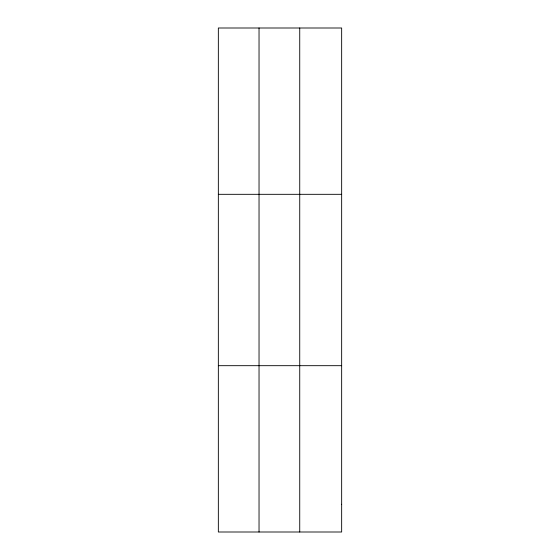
<?xml version="1.0" encoding="UTF-8"?>
<svg xmlns="http://www.w3.org/2000/svg" width="560" height="560" viewBox="0 0 560 560"><rect width="100%" height="100%" fill="white"/><g stroke="black" fill="none" stroke-linecap="round" stroke-linejoin="round"><path stroke-width="0.84" d="M259.035 28L259.035 532M299.733 28L299.733 532M218.344 194.32L341.656 194.32M218.344 365.68L341.656 365.68M341.656 504.28L341.656 532L218.344 532L218.344 28L341.656 28L341.656 504.28"/></g></svg>
